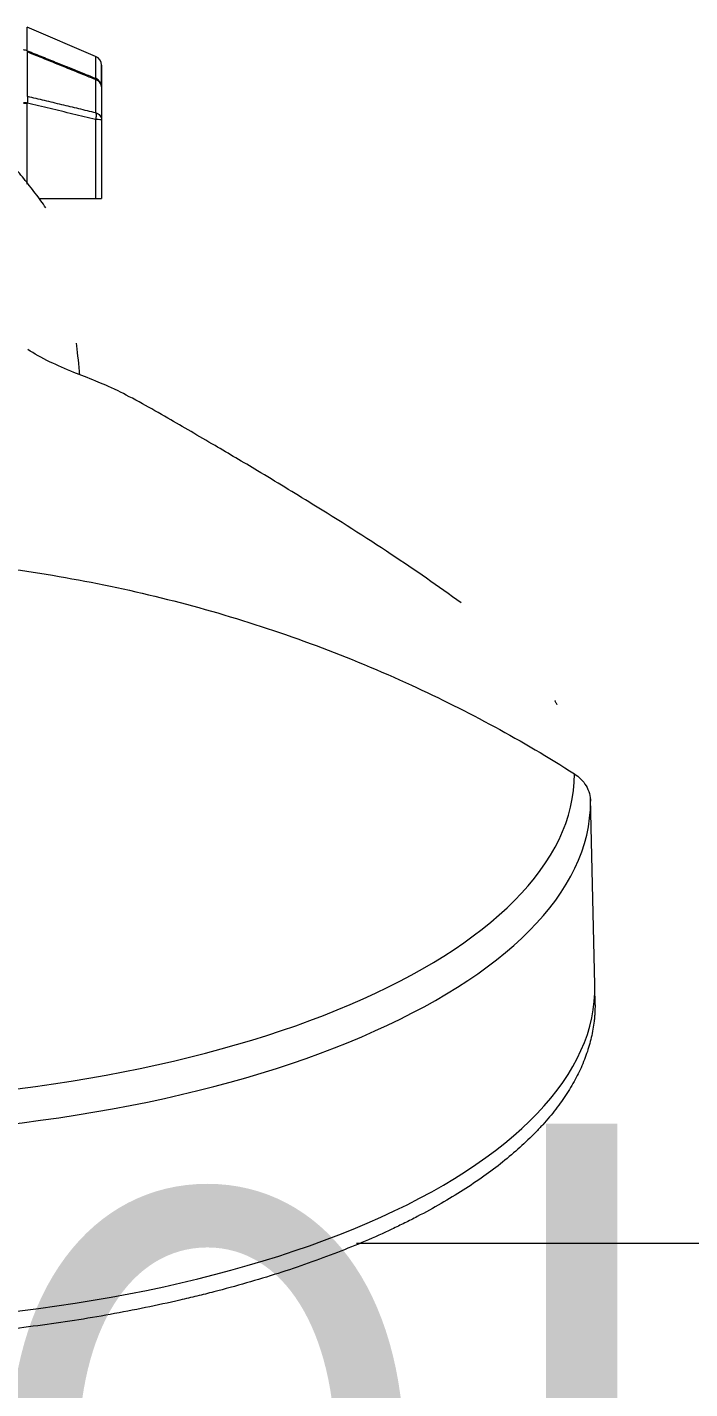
# Model space of a CAD drawing. Header units: millimetres. Extents: x 14183 to 14777, y -4239 to -3399.
# Drawn here: x 14408.09 to 14416.81, y -3495.4 to -3477.48 of the extents above; entities that cross this region are included whole.
import ezdxf

# ---------------------------------------------------------------- set-up
doc = ezdxf.new("R2010")
doc.units = ezdxf.units.MM
doc.header["$LTSCALE"] = 0.1
doc.layers.get('0').update_dxf_attribs({"lineweight": 15})
doc.layers.add('DIM', color=3, linetype='Continuous', lineweight=9)
doc.styles.get("Standard").update_dxf_attribs({"font": 'arial.ttf'})

msp = doc.modelspace()

# ---------------------------------------------------------------- linework, layer by layer
at = {"linetype": 'Continuous', "lineweight": 18, "extrusion": (-1.22465e-16, -1, 0)}
for p, q in [((14408.993, -3477.867), (14408.091, -3477.484)), ((14408.993, -3477.867), (14408.993, -3478.156)), ((14409.069, -3477.982), (14409.069, -3478.269)), ((14409.069, -3478.269), (14409.069, -3477.982)), ((14409.069, -3478.269), (14409.069, -3477.982)), ((14409.069, -3478.269), (14409.069, -3478.704)), ((14409.069, -3478.704), (14409.069, -3479.737)), ((14415.565, -3490.085), (14415.508, -3487.634)), ((14415.565, -3490.085), (14415.508, -3487.634)), ((14415.567, -3490.346), (14415.566, -3490.121))]:
    msp.add_line(p, q, dxfattribs=at)
at = {"linetype": 'Continuous', "lineweight": 13, "extrusion": (-1.22465e-16, -1, 0)}
for p, q in [((14408.092, -3477.809), (14408.092, -3478.391)), ((14408.993, -3478.173), (14408.993, -3478.607)), ((14408.993, -3478.698), (14408.993, -3479.737)), ((14412.425, -3493.487), (14423.352, -3493.487)), ((14412.425, -3493.487), (14423.352, -3493.487))]:
    msp.add_line(p, q, dxfattribs=at)
at = {"linetype": 'Continuous', "lineweight": 18}
msp.add_arc((14408.944, -3477.982), 0.125, 0, 66.9958, dxfattribs=at)
at = {"linetype": 'Continuous', "lineweight": 13}
for centre, major_axis, ratio, start_param, end_param in [((14408.944, -3478.269), (0.125, 0), 0.985057, 6.282904, 7.452048), ((14408.944, -3478.269), (-0.125, 0), 0.841897, 3.141544, 4.310963), ((14408.944, -3478.704), (-0.125, 0), 0.047141, 3.14159, 4.310956), ((14405.179, -3487.35), (-10.117, -0.042), 0.422618, 1.570667, 3.141463), ((14405.179, -3487.35), (-10.117, -0.042), 0.422618, 1.570667, 3.141463), ((14405.181, -3487.712), (-10.328, -0.043), 0.422618, 1.570667, 3.141463), ((14405.181, -3487.712), (-10.328, -0.043), 0.422618, 1.570667, 3.141463)]:
    msp.add_ellipse(centre, major_axis=major_axis, ratio=ratio, start_param=start_param, end_param=end_param, dxfattribs=at)
at = {"linetype": 'Continuous', "lineweight": 18}
for major_axis, start_param, end_param in [((10.375, 0.043), 4.71226, 6.29131), ((10.375, 0.043), 4.71226, 6.29131), ((-10.375, -0.043), 1.570667, 3.14971)]:
    msp.add_ellipse((14405.191, -3490.164), major_axis=major_axis, ratio=0.422618, start_param=start_param, end_param=end_param, dxfattribs=at)
at = {"linetype": 'Continuous', "lineweight": 13}
for points, knots in [([(14408.092, -3477.793), (14408.092, -3477.69), (14408.092, -3477.613), (14408.092, -3477.51), (14408.092, -3477.484), (14408.092, -3477.484)], [0, 0, 0, 0, 0.5, 0.5, 1, 1, 1, 1]), ([(14408.092, -3477.793), (14408.085, -3477.79), (14408.069, -3477.785), (14408.053, -3477.783), (14408.045, -3477.783)], [0, 0, 0, 0, 0.499926, 1, 1, 1, 1]), ([(14408.993, -3478.156), (14408.993, -3478.156), (14408.994, -3478.157), (14408.994, -3478.157), (14408.994, -3478.158), (14408.994, -3478.159), (14408.994, -3478.16), (14408.994, -3478.161), (14408.994, -3478.162), (14408.994, -3478.163), (14408.994, -3478.164), (14408.994, -3478.165), (14408.994, -3478.166), (14408.994, -3478.168), (14408.994, -3478.169), (14408.994, -3478.171), (14408.993, -3478.172), (14408.993, -3478.173)], [0, 0, 0, 0, 0.063354, 0.126088, 0.188507, 0.250904, 0.313553, 0.376713, 0.440619, 0.505487, 0.571509, 0.638856, 0.707677, 0.778102, 0.850238, 0.92418, 1, 1, 1, 1]), ([(14408.092, -3478.391), (14408.094, -3478.396), (14408.095, -3478.403), (14408.097, -3478.416), (14408.097, -3478.424), (14408.097, -3478.439), (14408.097, -3478.448), (14408.095, -3478.465), (14408.094, -3478.473), (14408.092, -3478.482)], [0, 0, 0, 0, 0.25, 0.25, 0.5, 0.5, 0.75, 0.75, 1, 1, 1, 1]), ([(14408.045, -3478.482), (14408.053, -3478.482), (14408.062, -3478.482), (14408.078, -3478.482), (14408.085, -3478.482), (14408.092, -3478.482)], [0, 0, 0, 0, 0.5, 0.5, 1, 1, 1, 1]), ([(14408.993, -3478.698), (14408.893, -3478.674), (14408.693, -3478.626), (14408.393, -3478.554), (14408.193, -3478.506), (14408.092, -3478.482)], [0, 0, 0, 0, 0.332714, 0.666048, 1, 1, 1, 1]), ([(14408.993, -3478.607), (14408.994, -3478.607), (14408.994, -3478.608), (14408.994, -3478.61), (14408.995, -3478.612), (14408.995, -3478.614), (14408.996, -3478.616), (14408.996, -3478.618), (14408.996, -3478.62), (14408.997, -3478.622), (14408.997, -3478.624), (14408.997, -3478.627), (14408.998, -3478.629), (14408.998, -3478.632), (14408.998, -3478.635), (14408.998, -3478.638), (14408.998, -3478.641), (14408.998, -3478.644), (14408.998, -3478.647), (14408.998, -3478.65), (14408.998, -3478.654), (14408.998, -3478.657), (14408.998, -3478.661), (14408.998, -3478.665), (14408.997, -3478.669), (14408.997, -3478.673), (14408.996, -3478.678), (14408.996, -3478.683), (14408.995, -3478.688), (14408.994, -3478.693), (14408.994, -3478.696), (14408.993, -3478.698)], [0, 0, 0, 0, 0.026028, 0.052073, 0.078247, 0.104652, 0.131383, 0.158526, 0.186156, 0.214339, 0.243135, 0.272593, 0.302755, 0.333656, 0.365324, 0.397782, 0.431046, 0.46513, 0.500043, 0.533464, 0.568342, 0.604699, 0.642551, 0.681912, 0.722789, 0.765187, 0.80911, 0.854556, 0.901523, 0.950006, 1, 1, 1, 1]), ([(14405.167, -3484.432), (14406.087, -3484.428), (14407.928, -3484.553), (14410.622, -3485.129), (14413.103, -3486.054), (14414.613, -3486.874), (14415.296, -3487.309)], [0, 0, 0, 0, 0.255874, 0.511776, 0.767679, 1, 1, 1, 1]), ([(14405.167, -3484.432), (14406.087, -3484.428), (14407.928, -3484.553), (14410.622, -3485.129), (14413.103, -3486.054), (14414.613, -3486.874), (14415.296, -3487.309)], [0, 0, 0, 0, 0.255874, 0.511776, 0.767679, 1, 1, 1, 1]), ([(14415.069, -3486.402), (14415.068, -3486.402), (14415.065, -3486.396), (14415.06, -3486.385), (14415.052, -3486.37), (14415.044, -3486.355), (14415.039, -3486.346), (14415.037, -3486.342)], [0, 0, 0, 0, 0.033486, 0.284252, 0.536147, 0.789171, 1, 1, 1, 1]), ([(14415.296, -3487.309), (14415.357, -3487.348), (14415.467, -3487.458), (14415.507, -3487.602), (14415.508, -3487.67)], [0, 0, 0, 0, 0.499241, 1, 1, 1, 1]), ([(14415.296, -3487.309), (14415.357, -3487.348), (14415.467, -3487.458), (14415.507, -3487.602), (14415.508, -3487.67)], [0, 0, 0, 0, 0.499241, 1, 1, 1, 1])]:
    msp.add_open_spline(points, degree=3, knots=knots, dxfattribs=at)
for points in [[(14408.092, -3477.793), (14408.093, -3477.796), (14408.093, -3477.802), (14408.092, -3477.809)], [(14408.092, -3479.548), (14408.092, -3479.193), (14408.092, -3478.837), (14408.092, -3478.482)]]:
    msp.add_open_spline(points, degree=3, dxfattribs=at)
at = {"linetype": 'Continuous', "lineweight": 18}
for points, knots in [([(14408.092, -3477.793), (14408.16, -3477.82), (14408.291, -3477.873), (14408.482, -3477.95), (14408.662, -3478.023), (14408.832, -3478.091), (14408.941, -3478.135), (14408.993, -3478.156)], [0, 0, 0, 0, 0.224575, 0.436862, 0.636861, 0.824574, 1, 1, 1, 1]), ([(14408.338, -3479.862), (14408.316, -3479.83), (14408.294, -3479.798), (14408.224, -3479.7), (14408.175, -3479.635), (14408.074, -3479.507), (14408.023, -3479.444), (14407.916, -3479.321), (14407.861, -3479.261), (14407.776, -3479.174), (14407.747, -3479.145), (14407.689, -3479.089), (14407.659, -3479.061), (14407.598, -3479.006), (14407.568, -3478.979), (14407.506, -3478.925), (14407.474, -3478.899), (14407.434, -3478.866), (14407.426, -3478.86), (14407.41, -3478.847), (14407.402, -3478.841), (14407.377, -3478.822), (14407.36, -3478.81), (14407.31, -3478.774), (14407.276, -3478.751), (14407.207, -3478.707), (14407.172, -3478.686), (14407.102, -3478.644), (14407.067, -3478.624), (14406.96, -3478.564), (14406.889, -3478.525), (14406.78, -3478.469), (14406.743, -3478.451), (14406.67, -3478.416), (14406.633, -3478.399), (14406.576, -3478.375), (14406.557, -3478.367), (14406.519, -3478.352), (14406.5, -3478.345), (14406.442, -3478.324), (14406.403, -3478.312), (14406.323, -3478.287), (14406.283, -3478.276), (14406.212, -3478.257), (14406.181, -3478.249), (14406.149, -3478.241)], [0, 0, 0, 0, 0.041549, 0.041549, 0.129531, 0.129531, 0.217513, 0.217513, 0.305494, 0.305494, 0.349485, 0.349485, 0.393476, 0.393476, 0.437467, 0.437467, 0.481458, 0.481458, 0.492456, 0.492456, 0.503453, 0.503453, 0.525449, 0.525449, 0.56944, 0.56944, 0.61343, 0.61343, 0.657421, 0.657421, 0.745403, 0.745403, 0.789394, 0.789394, 0.833385, 0.833385, 0.85538, 0.85538, 0.877376, 0.877376, 0.921366, 0.921366, 0.965357, 0.965357, 1, 1, 1, 1]), ([(14408.092, -3478.482), (14408.086, -3478.481), (14408.073, -3478.48), (14408.056, -3478.478), (14408.047, -3478.477), (14408.045, -3478.477)], [0, 0, 0, 0, 0.437146, 0.874292, 1, 1, 1, 1]), ([(14408.993, -3478.607), (14409.005, -3478.611), (14409.015, -3478.616), (14409.034, -3478.629), (14409.042, -3478.637), (14409.055, -3478.654), (14409.061, -3478.663), (14409.068, -3478.683), (14409.069, -3478.693), (14409.069, -3478.704)], [0, 0, 0, 0, 0.25, 0.25, 0.5, 0.5, 0.75, 0.75, 1, 1, 1, 1]), ([(14408.993, -3479.737), (14408.999, -3479.737), (14409.004, -3479.737), (14409.015, -3479.737), (14409.02, -3479.737), (14409.027, -3479.737), (14409.029, -3479.737), (14409.033, -3479.737), (14409.036, -3479.737), (14409.042, -3479.737), (14409.045, -3479.737), (14409.05, -3479.737), (14409.052, -3479.737), (14409.055, -3479.737), (14409.056, -3479.737), (14409.06, -3479.737), (14409.062, -3479.737), (14409.066, -3479.737), (14409.067, -3479.737), (14409.069, -3479.737), (14409.069, -3479.737), (14409.069, -3479.737)], [0, 0, 0, 0, 0.125179, 0.125179, 0.250358, 0.250358, 0.312947, 0.312947, 0.375537, 0.375537, 0.500716, 0.500716, 0.563305, 0.563305, 0.625894, 0.625894, 0.751073, 0.751073, 0.876252, 0.876252, 1, 1, 1, 1]), ([(14408.785, -3482.053), (14408.783, -3482.04), (14408.768, -3481.886), (14408.754, -3481.738), (14408.743, -3481.64)], [0, 0, 0, 0, 0.080428, 1, 1, 1, 1]), ([(14408.785, -3482.053), (14408.783, -3482.04), (14408.768, -3481.886), (14408.754, -3481.738), (14408.743, -3481.64)], [0, 0, 0, 0, 0.080428, 1, 1, 1, 1]), ([(14413.806, -3485.06), (14413.502, -3484.841), (14412.855, -3484.391), (14411.955, -3483.823), (14411.169, -3483.346), (14410.517, -3482.96), (14410.031, -3482.679), (14409.579, -3482.418), (14409.228, -3482.237), (14408.963, -3482.125), (14408.679, -3482.017), (14408.356, -3481.876), (14408.181, -3481.779), (14408.102, -3481.726)], [0, 0, 0, 0, 0.108146, 0.228032, 0.31055, 0.376777, 0.456358, 0.501574, 0.555244, 0.628766, 0.725531, 0.847268, 1, 1, 1, 1]), ([(14413.806, -3485.06), (14413.502, -3484.841), (14412.855, -3484.391), (14411.955, -3483.823), (14411.169, -3483.346), (14410.517, -3482.96), (14410.031, -3482.679), (14409.579, -3482.418), (14409.228, -3482.237), (14408.963, -3482.125), (14408.679, -3482.017), (14408.356, -3481.876), (14408.181, -3481.779), (14408.102, -3481.726)], [0, 0, 0, 0, 0.108146, 0.228032, 0.31055, 0.376777, 0.456358, 0.501574, 0.555244, 0.628766, 0.725531, 0.847268, 1, 1, 1, 1]), ([(14415.567, -3490.347), (14415.567, -3490.382), (14415.566, -3490.418), (14415.563, -3490.472), (14415.562, -3490.49), (14415.559, -3490.526), (14415.55, -3490.616), (14415.522, -3490.778), (14415.461, -3490.991), (14415.375, -3491.202), (14415.265, -3491.412), (14415.131, -3491.619), (14415.025, -3491.756), (14414.939, -3491.858), (14414.909, -3491.892), (14414.848, -3491.96), (14414.817, -3491.994), (14414.719, -3492.094), (14414.582, -3492.226), (14414.354, -3492.419), (14414.105, -3492.606), (14413.835, -3492.788), (14413.544, -3492.965), (14413.335, -3493.079), (14413.2, -3493.149), (14413.173, -3493.164), (14413.118, -3493.191), (14413.09, -3493.205), (14413.007, -3493.247), (14412.95, -3493.274), (14412.779, -3493.355), (14412.545, -3493.46), (14412.178, -3493.609), (14411.795, -3493.751), (14411.397, -3493.884), (14410.982, -3494.01), (14410.695, -3494.088), (14410.512, -3494.135), (14410.475, -3494.145), (14410.401, -3494.163), (14410.364, -3494.172), (14410.253, -3494.2), (14410.178, -3494.217), (14409.953, -3494.269), (14409.65, -3494.335), (14409.341, -3494.395), (14409.029, -3494.451), (14408.714, -3494.503), (14408.234, -3494.573), (14407.744, -3494.632), (14407.412, -3494.665), (14407.202, -3494.684), (14407.16, -3494.687), (14407.076, -3494.694), (14406.95, -3494.705), (14406.823, -3494.714), (14406.57, -3494.731), (14406.232, -3494.75), (14405.721, -3494.768), (14405.38, -3494.773), (14405.208, -3494.774)], [0, 0, 0, 0, 0.015471, 0.015471, 0.023285, 0.023285, 0.031099, 0.062353, 0.093608, 0.124863, 0.156118, 0.187373, 0.218628, 0.218628, 0.234255, 0.234255, 0.249883, 0.249883, 0.281138, 0.312393, 0.343647, 0.374902, 0.406157, 0.437412, 0.437412, 0.445226, 0.445226, 0.45304, 0.45304, 0.468667, 0.468667, 0.499922, 0.531177, 0.562432, 0.593687, 0.624941, 0.656196, 0.656196, 0.66401, 0.66401, 0.671824, 0.671824, 0.687451, 0.687451, 0.718706, 0.749961, 0.749961, 0.781216, 0.812471, 0.843726, 0.87498, 0.87498, 0.882794, 0.882794, 0.890608, 0.906235, 0.906235, 0.93749, 0.968745, 1, 1, 1, 1])]:
    msp.add_open_spline(points, degree=3, knots=knots, dxfattribs=at)
for points, degree in [([(14408.993, -3478.173), (14408.092, -3477.809)], 1), ([(14408.092, -3478.391), (14408.993, -3478.607)], 1), ([(14408.257, -3479.737), (14408.502, -3479.737), (14408.748, -3479.737), (14408.993, -3479.737)], 3)]:
    msp.add_open_spline(points, degree=degree, dxfattribs=at)

# ---------------------------------------------------------------- texts
at = {"layer": 'DIM', "insert": (14530.455, -3515.988), "char_height": 8.29406, "attachment_point": 9}
msp.add_mtext('{\\fGulim|b0|i0|c129|p50;제품 설치 높이는 설치 환경을 고려하여 \\P조정 및 설치 하시기 바랍니다}', dxfattribs=at)

doc.saveas('drawing.dxf')
